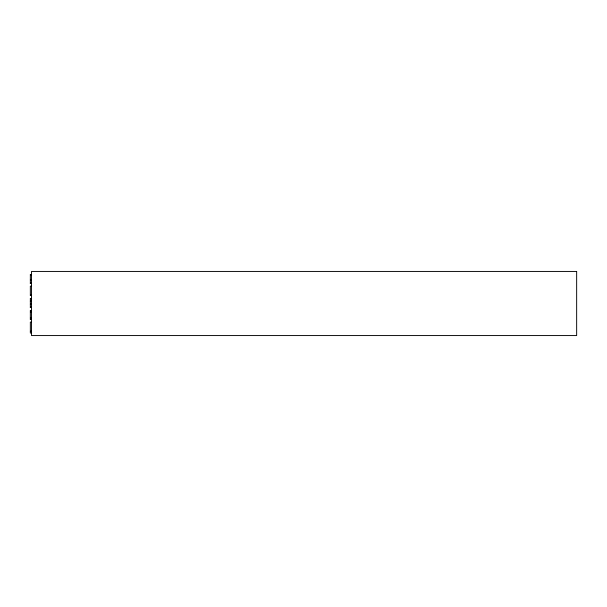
<?xml version="1.0" encoding="UTF-8"?>
<svg xmlns="http://www.w3.org/2000/svg" width="607" height="607" viewBox="0 0 607 607"><rect width="100%" height="100%" fill="white"/><g stroke="black" fill="none" stroke-linecap="round" stroke-linejoin="round"><path stroke-width="0.91" d="M30.35 274.721L31.511 274.721M30.35 279.941L31.511 279.941M30.35 283.378L31.511 283.378M31.511 286.125L30.35 286.125L30.35 295.586M30.35 298.69L31.511 298.69M30.35 300.996L31.511 300.996M30.35 301.33L31.511 301.33M30.35 304.221L31.511 304.221M30.35 307.309L31.511 307.309M30.35 307.347L31.511 307.347M31.511 310.458L30.35 310.458L30.35 319.555M30.35 310.837L31.511 310.837M30.35 311.99L31.511 311.99M30.35 317.84L31.511 317.84M30.35 318.887L31.511 318.887M30.35 319.335L31.511 319.335M31.511 322.082L30.35 322.082L30.35 333.053L31.511 333.053M30.35 331.316L31.511 331.316M30.35 274.501L30.35 283.598M30.35 298.469L30.35 307.567M576.65 271.435L31.511 271.435L31.511 335.565L576.65 335.565L576.65 271.435M31.511 283.173L30.35 283.173L31.511 283.188M31.511 295.328L30.35 295.328L31.511 295.366"/></g></svg>
